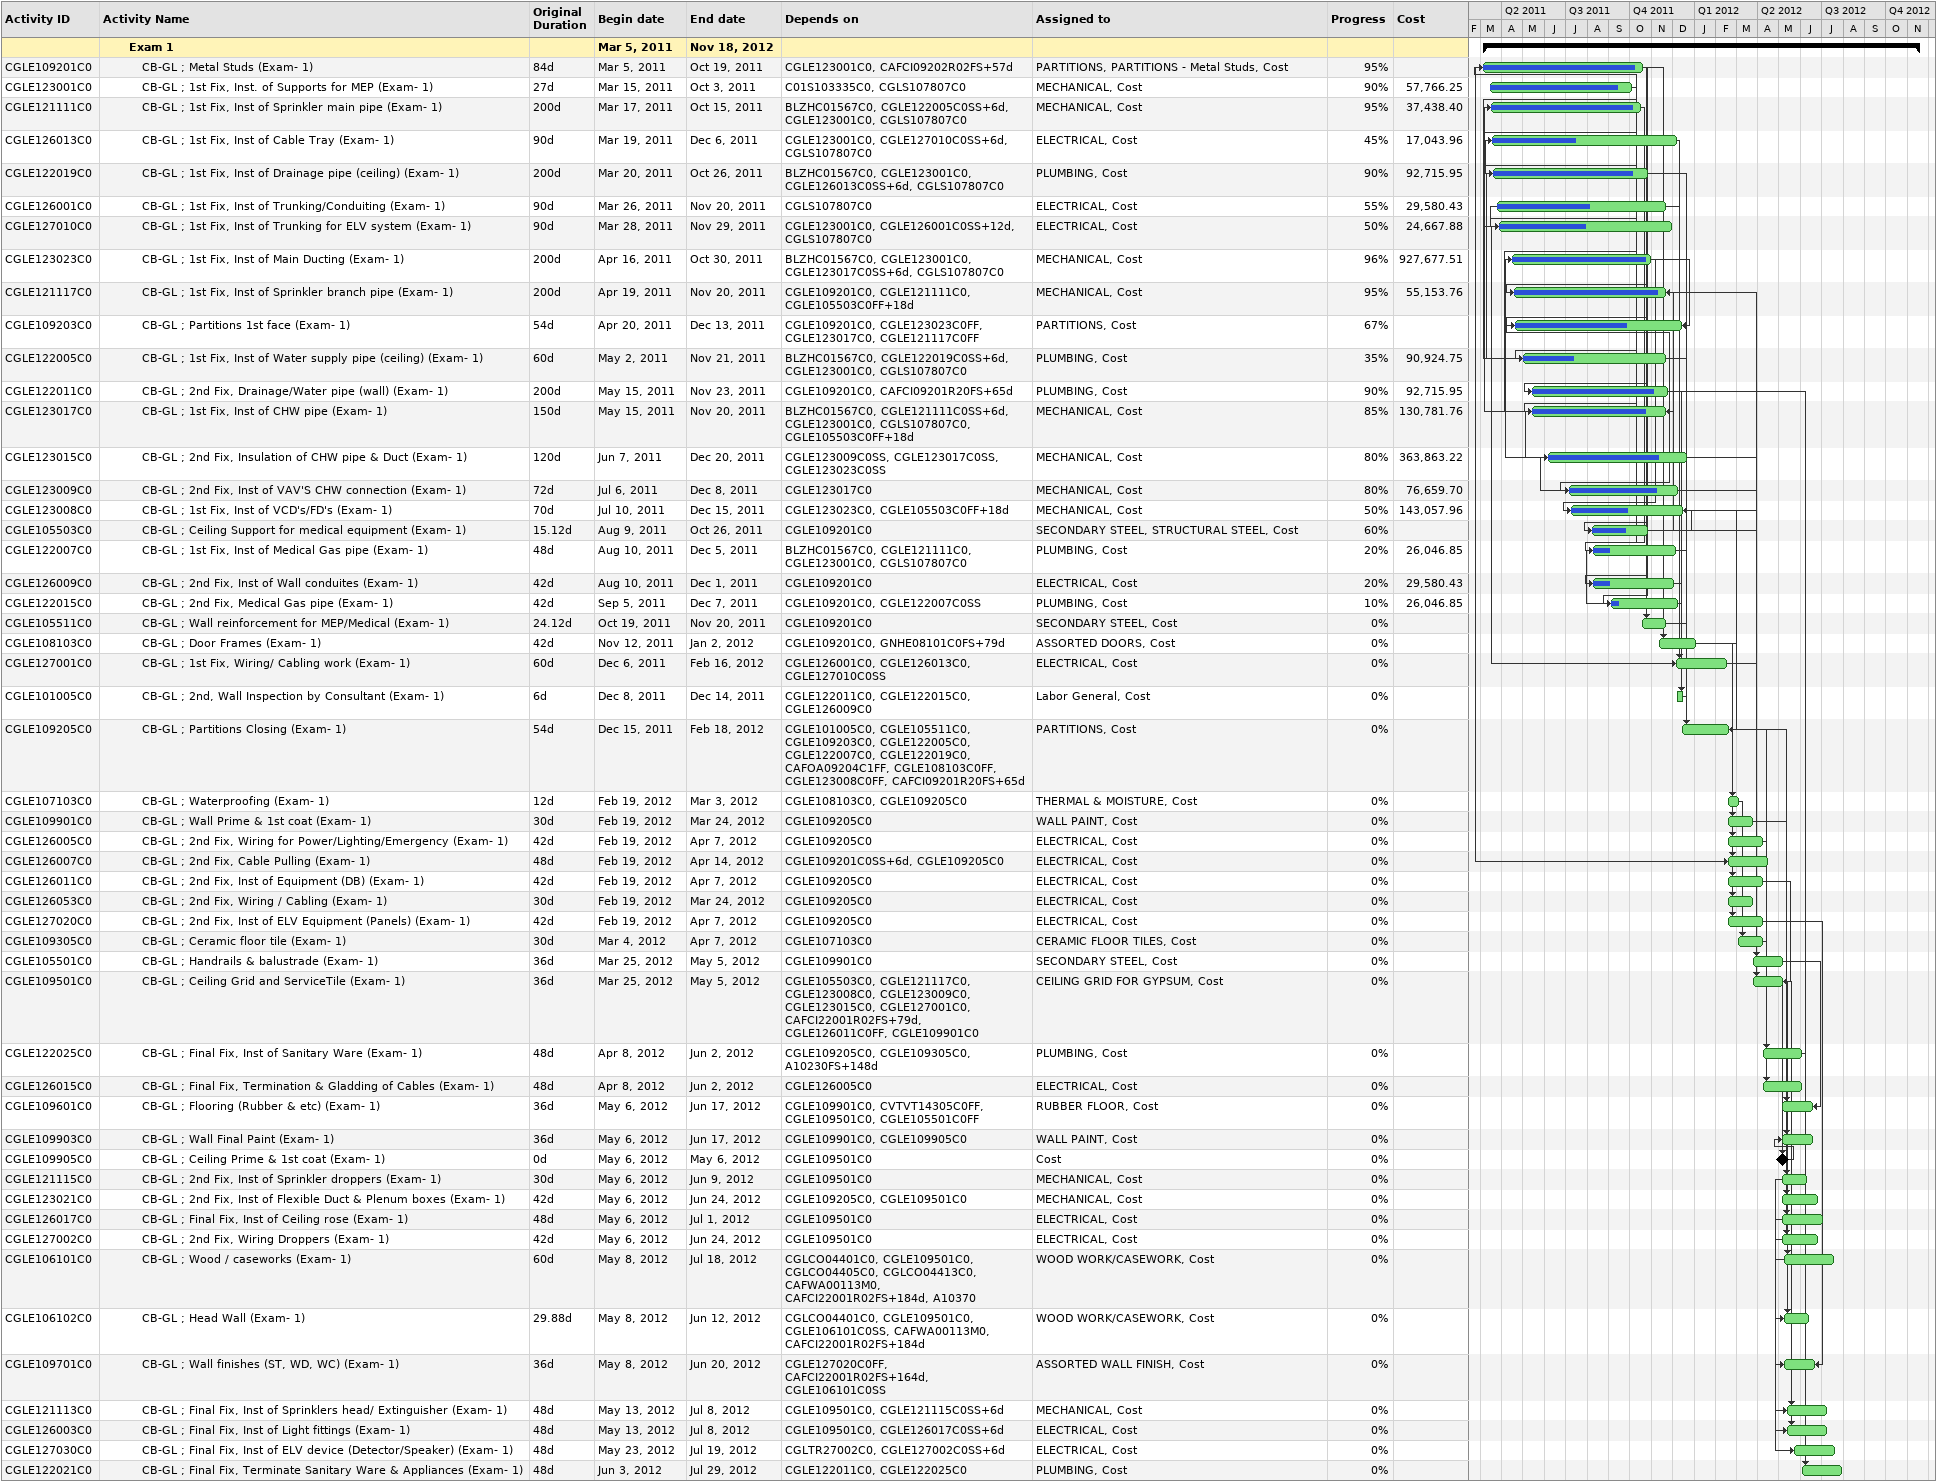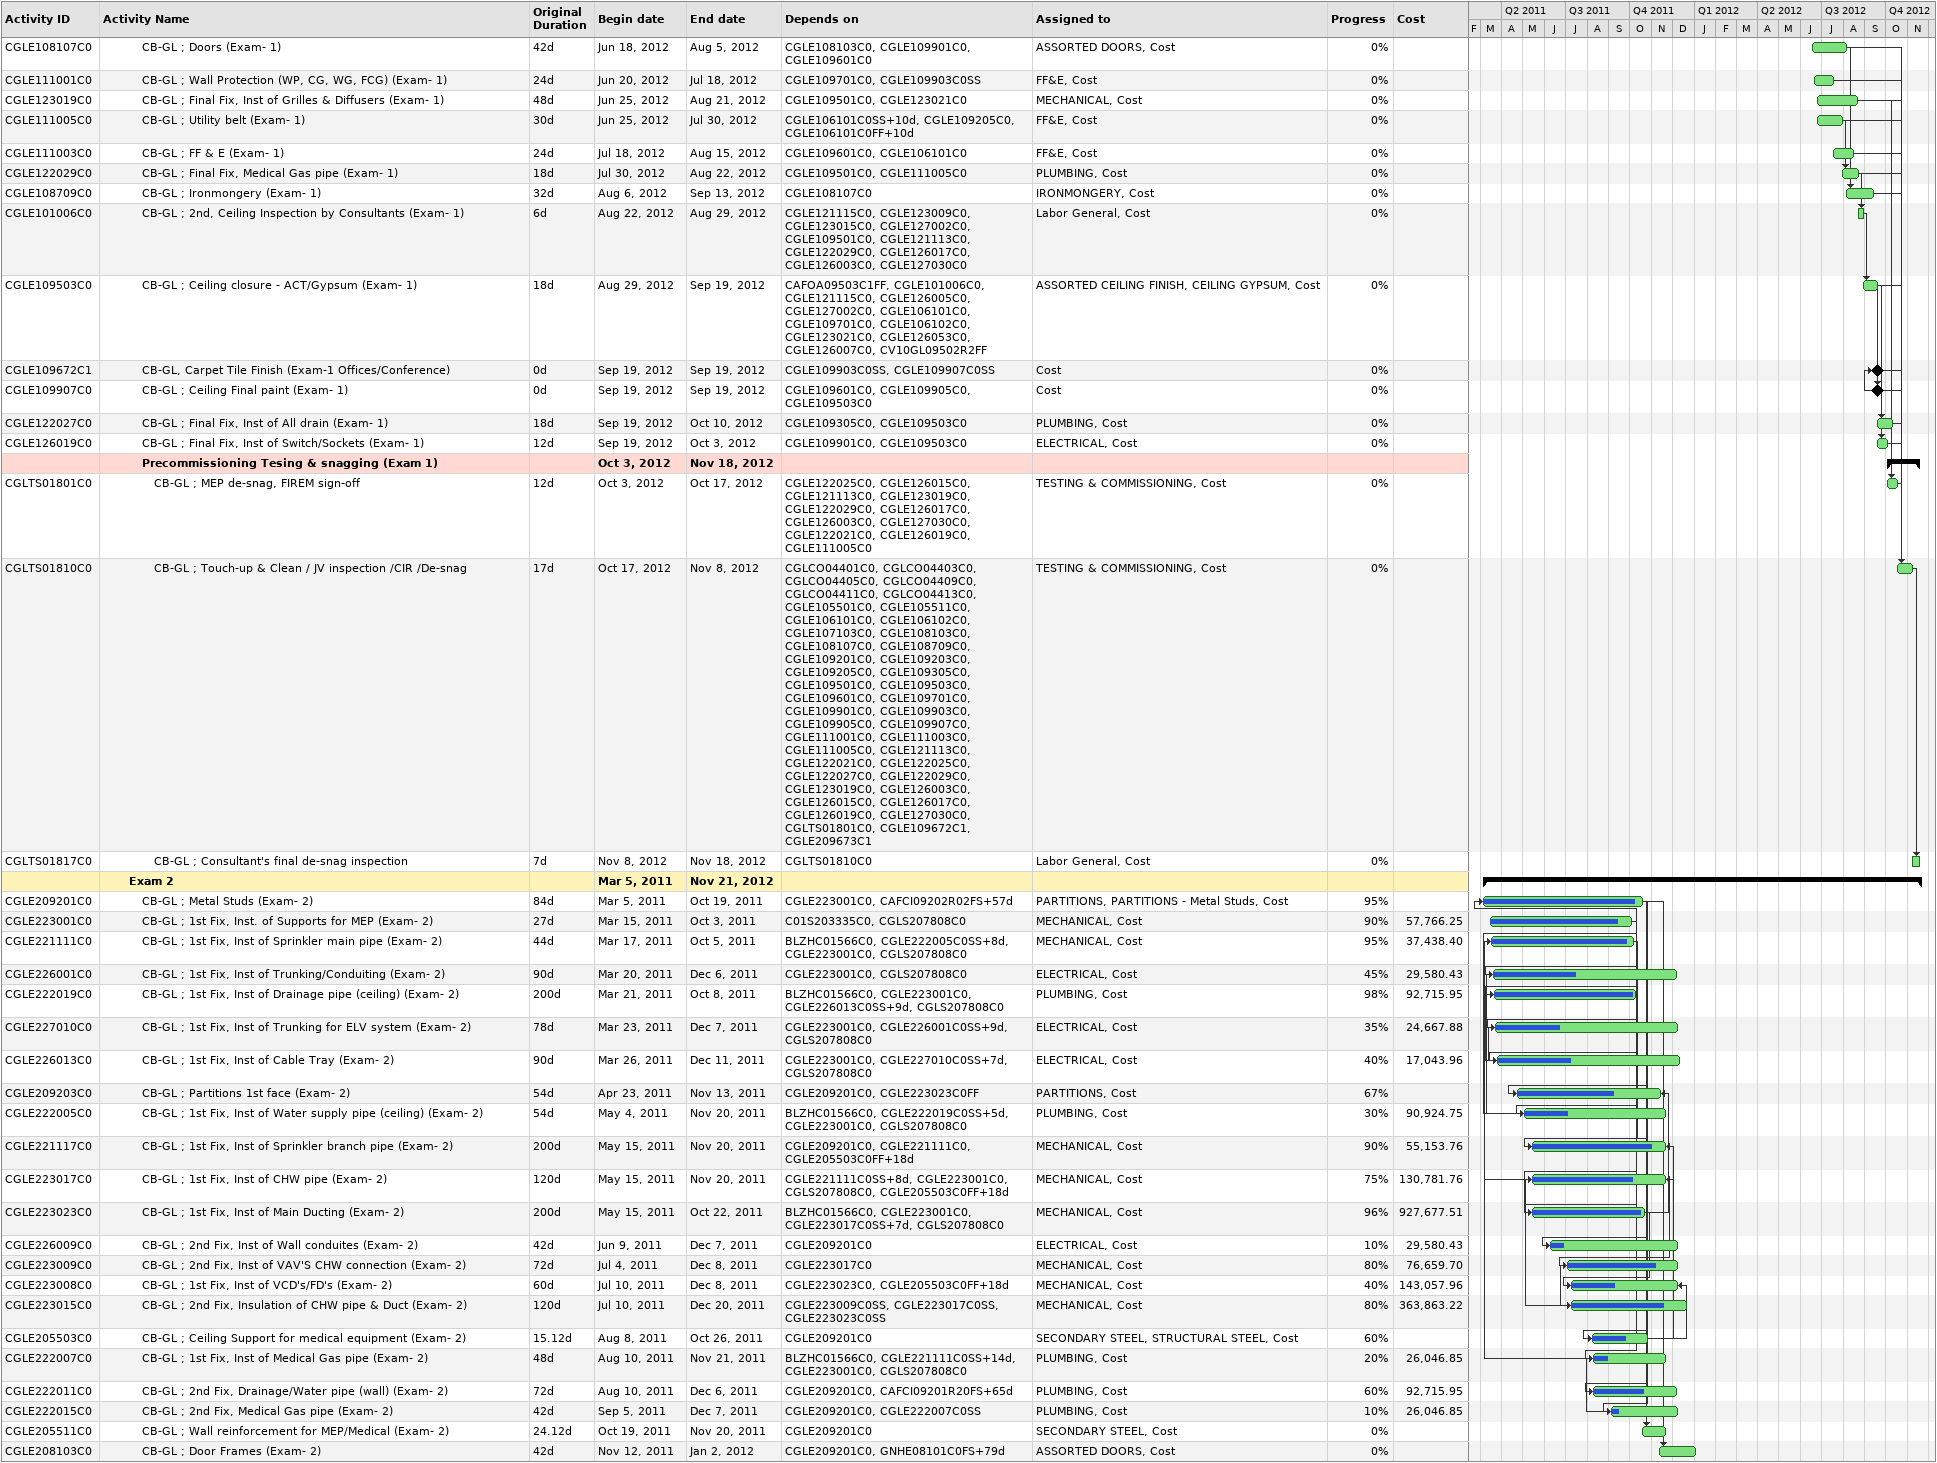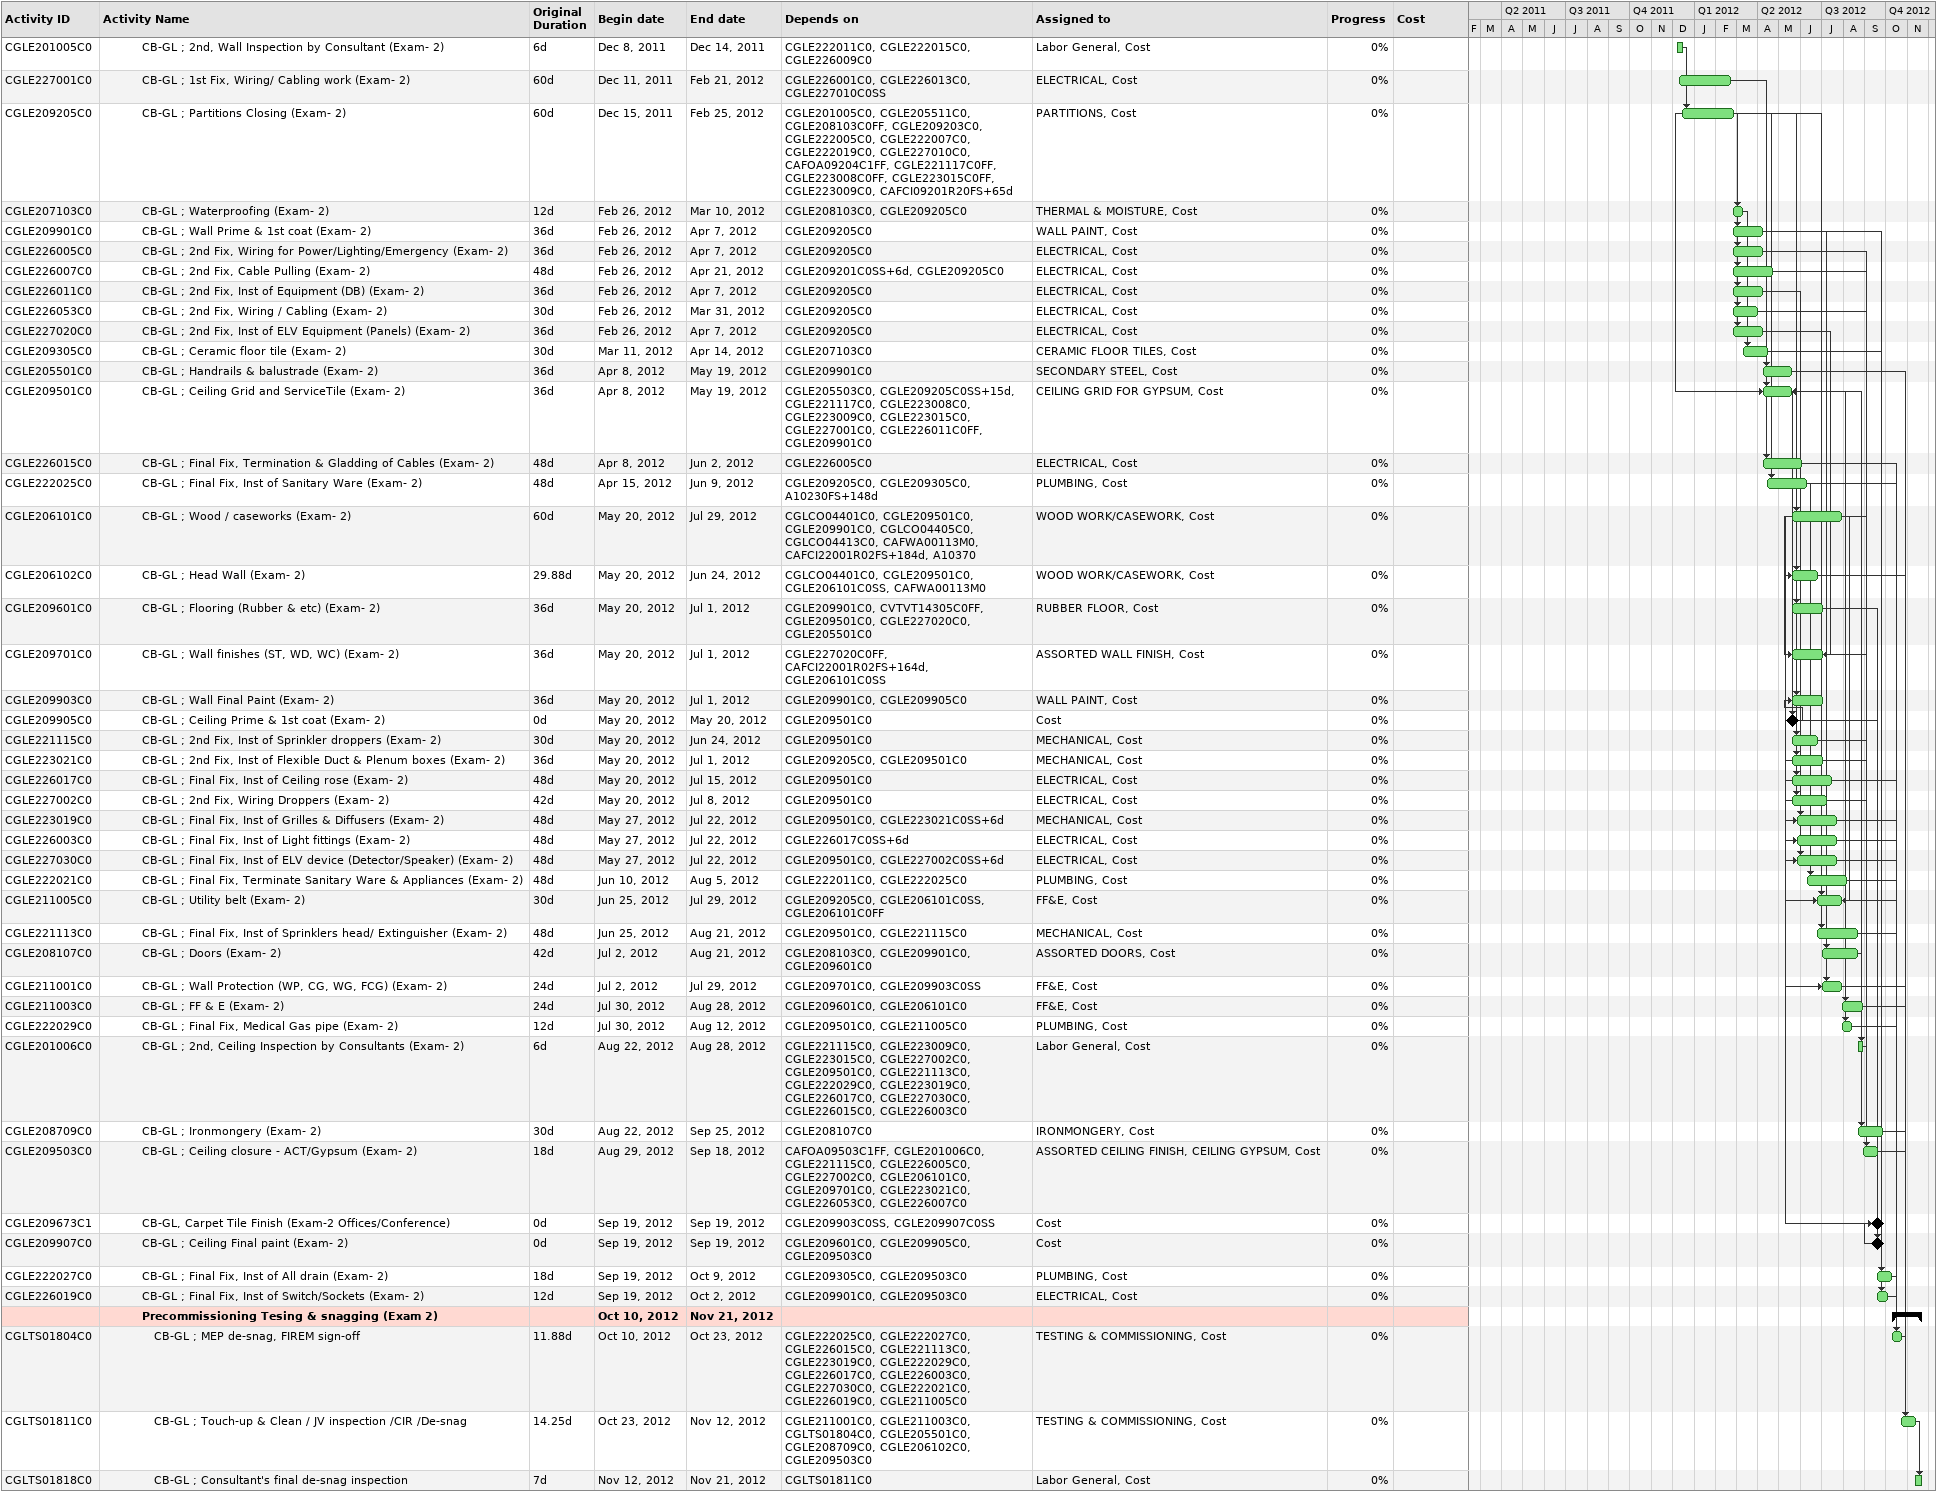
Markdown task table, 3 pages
| ID | Level | Task | Original duration | Start | Finish | Predecessors | Resources | % complete | Cost |
|---|---|---|---|---|---|---|---|---|---|
|  | 3 | **Exam 1** |  | 2011-03-05 | 2012-11-18 |  |  |  |  |
| CGLE109201C0 | 4 | CB-GL ; Metal Studs (Exam- 1) | 84d | 2011-03-05 | 2011-10-19 | CGLE123001C0, CAFCI09202R02FS+57d | PARTITIONS, PARTITIONS - Metal Studs, Cost | 95 |  |
| CGLE123001C0 | 4 | CB-GL ; 1st Fix, Inst. of Supports for MEP (Exam- 1) | 27d | 2011-03-15 | 2011-10-03 | C01S103335C0, CGLS107807C0 | MECHANICAL, Cost | 90 | 57766.25 |
| CGLE121111C0 | 4 | CB-GL ; 1st Fix, Inst of Sprinkler main pipe (Exam- 1) | 200d | 2011-03-17 | 2011-10-15 | BLZHC01567C0, CGLE122005C0SS+6d, CGLE123001C0, CGLS107807C0 | MECHANICAL, Cost | 95 | 37438.40 |
| CGLE126013C0 | 4 | CB-GL ; 1st Fix, Inst of Cable Tray (Exam- 1) | 90d | 2011-03-19 | 2011-12-06 | CGLE123001C0, CGLE127010C0SS+6d, CGLS107807C0 | ELECTRICAL, Cost | 45 | 17043.96 |
| CGLE122019C0 | 4 | CB-GL ; 1st Fix, Inst of Drainage pipe (ceiling) (Exam- 1) | 200d | 2011-03-20 | 2011-10-26 | BLZHC01567C0, CGLE123001C0, CGLE126013C0SS+6d, CGLS107807C0 | PLUMBING, Cost | 90 | 92715.95 |
| CGLE126001C0 | 4 | CB-GL ; 1st Fix, Inst of Trunking/Conduiting (Exam- 1) | 90d | 2011-03-26 | 2011-11-20 | CGLS107807C0 | ELECTRICAL, Cost | 55 | 29580.43 |
| CGLE127010C0 | 4 | CB-GL ; 1st Fix, Inst of Trunking for ELV system (Exam- 1) | 90d | 2011-03-28 | 2011-11-29 | CGLE123001C0, CGLE126001C0SS+12d, CGLS107807C0 | ELECTRICAL, Cost | 50 | 24667.88 |
| CGLE123023C0 | 4 | CB-GL ; 1st Fix, Inst of Main Ducting (Exam- 1) | 200d | 2011-04-16 | 2011-10-30 | BLZHC01567C0, CGLE123001C0, CGLE123017C0SS+6d, CGLS107807C0 | MECHANICAL, Cost | 96 | 927677.51 |
| CGLE121117C0 | 4 | CB-GL ; 1st Fix, Inst of Sprinkler branch pipe (Exam- 1) | 200d | 2011-04-19 | 2011-11-20 | CGLE109201C0, CGLE121111C0, CGLE105503C0FF+18d | MECHANICAL, Cost | 95 | 55153.76 |
| CGLE109203C0 | 4 | CB-GL ; Partitions 1st face (Exam- 1) | 54d | 2011-04-20 | 2011-12-13 | CGLE109201C0, CGLE123023C0FF, CGLE123017C0, CGLE121117C0FF | PARTITIONS, Cost | 67 |  |
| CGLE122005C0 | 4 | CB-GL ; 1st Fix, Inst of Water supply pipe (ceiling) (Exam- 1) | 60d | 2011-05-02 | 2011-11-21 | BLZHC01567C0, CGLE122019C0SS+6d, CGLE123001C0, CGLS107807C0 | PLUMBING, Cost | 35 | 90924.75 |
| CGLE122011C0 | 4 | CB-GL ; 2nd Fix, Drainage/Water pipe (wall) (Exam- 1) | 200d | 2011-05-15 | 2011-11-23 | CGLE109201C0, CAFCI09201R20FS+65d | PLUMBING, Cost | 90 | 92715.95 |
| CGLE123017C0 | 4 | CB-GL ; 1st Fix, Inst of CHW pipe (Exam- 1) | 150d | 2011-05-15 | 2011-11-20 | BLZHC01567C0, CGLE121111C0SS+6d, CGLE123001C0, CGLS107807C0, CGLE105503C0FF+18d | MECHANICAL, Cost | 85 | 130781.76 |
| CGLE123015C0 | 4 | CB-GL ; 2nd Fix, Insulation of CHW pipe & Duct (Exam- 1) | 120d | 2011-06-07 | 2011-12-20 | CGLE123009C0SS, CGLE123017C0SS, CGLE123023C0SS | MECHANICAL, Cost | 80 | 363863.22 |
| CGLE123009C0 | 4 | CB-GL ; 2nd Fix, Inst of VAV'S CHW connection (Exam- 1) | 72d | 2011-07-06 | 2011-12-08 | CGLE123017C0 | MECHANICAL, Cost | 80 | 76659.70 |
| CGLE123008C0 | 4 | CB-GL ; 1st Fix, Inst of VCD's/FD's (Exam- 1) | 70d | 2011-07-10 | 2011-12-15 | CGLE123023C0, CGLE105503C0FF+18d | MECHANICAL, Cost | 50 | 143057.96 |
| CGLE105503C0 | 4 | CB-GL ; Ceiling Support for medical equipment (Exam- 1) | 15.12d | 2011-08-09 | 2011-10-26 | CGLE109201C0 | SECONDARY STEEL, STRUCTURAL STEEL, Cost | 60 |  |
| CGLE122007C0 | 4 | CB-GL ; 1st Fix, Inst of Medical Gas pipe (Exam- 1) | 48d | 2011-08-10 | 2011-12-05 | BLZHC01567C0, CGLE121111C0, CGLE123001C0, CGLS107807C0 | PLUMBING, Cost | 20 | 26046.85 |
| CGLE126009C0 | 4 | CB-GL ; 2nd Fix, Inst of Wall conduites (Exam- 1) | 42d | 2011-08-10 | 2011-12-01 | CGLE109201C0 | ELECTRICAL, Cost | 20 | 29580.43 |
| CGLE122015C0 | 4 | CB-GL ; 2nd Fix, Medical Gas pipe (Exam- 1) | 42d | 2011-09-05 | 2011-12-07 | CGLE109201C0, CGLE122007C0SS | PLUMBING, Cost | 10 | 26046.85 |
| CGLE105511C0 | 4 | CB-GL ; Wall reinforcement for MEP/Medical (Exam- 1) | 24.12d | 2011-10-19 | 2011-11-20 | CGLE109201C0 | SECONDARY STEEL, Cost | 0 |  |
| CGLE108103C0 | 4 | CB-GL ; Door Frames (Exam- 1) | 42d | 2011-11-12 | 2012-01-02 | CGLE109201C0, GNHE08101C0FS+79d | ASSORTED DOORS, Cost | 0 |  |
| CGLE127001C0 | 4 | CB-GL ; 1st Fix, Wiring/ Cabling work (Exam- 1) | 60d | 2011-12-06 | 2012-02-16 | CGLE126001C0, CGLE126013C0, CGLE127010C0SS | ELECTRICAL, Cost | 0 |  |
| CGLE101005C0 | 4 | CB-GL ; 2nd, Wall Inspection by Consultant (Exam- 1) | 6d | 2011-12-08 | 2011-12-14 | CGLE122011C0, CGLE122015C0, CGLE126009C0 | Labor General, Cost | 0 |  |
| CGLE109205C0 | 4 | CB-GL ; Partitions Closing (Exam- 1) | 54d | 2011-12-15 | 2012-02-18 | CGLE101005C0, CGLE105511C0, CGLE109203C0, CGLE122005C0, CGLE122007C0, CGLE122019C0, CAFOA09204C1FF, CGLE108103C0FF, CGLE123008C0FF, CAFCI09201R20FS+65d | PARTITIONS, Cost | 0 |  |
| CGLE107103C0 | 4 | CB-GL ; Waterproofing (Exam- 1) | 12d | 2012-02-19 | 2012-03-03 | CGLE108103C0, CGLE109205C0 | THERMAL & MOISTURE, Cost | 0 |  |
| CGLE109901C0 | 4 | CB-GL ; Wall Prime & 1st coat (Exam- 1) | 30d | 2012-02-19 | 2012-03-24 | CGLE109205C0 | WALL PAINT, Cost | 0 |  |
| CGLE126005C0 | 4 | CB-GL ; 2nd Fix, Wiring for Power/Lighting/Emergency (Exam- 1) | 42d | 2012-02-19 | 2012-04-07 | CGLE109205C0 | ELECTRICAL, Cost | 0 |  |
| CGLE126007C0 | 4 | CB-GL ; 2nd Fix, Cable Pulling (Exam- 1) | 48d | 2012-02-19 | 2012-04-14 | CGLE109201C0SS+6d, CGLE109205C0 | ELECTRICAL, Cost | 0 |  |
| CGLE126011C0 | 4 | CB-GL ; 2nd Fix, Inst of Equipment (DB) (Exam- 1) | 42d | 2012-02-19 | 2012-04-07 | CGLE109205C0 | ELECTRICAL, Cost | 0 |  |
| CGLE126053C0 | 4 | CB-GL ; 2nd Fix, Wiring / Cabling (Exam- 1) | 30d | 2012-02-19 | 2012-03-24 | CGLE109205C0 | ELECTRICAL, Cost | 0 |  |
| CGLE127020C0 | 4 | CB-GL ; 2nd Fix, Inst of ELV Equipment (Panels) (Exam- 1) | 42d | 2012-02-19 | 2012-04-07 | CGLE109205C0 | ELECTRICAL, Cost | 0 |  |
| CGLE109305C0 | 4 | CB-GL ; Ceramic floor tile (Exam- 1) | 30d | 2012-03-04 | 2012-04-07 | CGLE107103C0 | CERAMIC FLOOR TILES, Cost | 0 |  |
| CGLE105501C0 | 4 | CB-GL ; Handrails & balustrade (Exam- 1) | 36d | 2012-03-25 | 2012-05-05 | CGLE109901C0 | SECONDARY STEEL, Cost | 0 |  |
| CGLE109501C0 | 4 | CB-GL ; Ceiling Grid and ServiceTile (Exam- 1) | 36d | 2012-03-25 | 2012-05-05 | CGLE105503C0, CGLE121117C0, CGLE123008C0, CGLE123009C0, CGLE123015C0, CGLE127001C0, CAFCI22001R02FS+79d, CGLE126011C0FF, CGLE109901C0 | CEILING GRID FOR GYPSUM, Cost | 0 |  |
| CGLE122025C0 | 4 | CB-GL ; Final Fix, Inst of Sanitary Ware (Exam- 1) | 48d | 2012-04-08 | 2012-06-02 | CGLE109205C0, CGLE109305C0, A10230FS+148d | PLUMBING, Cost | 0 |  |
| CGLE126015C0 | 4 | CB-GL ; Final Fix, Termination & Gladding of Cables (Exam- 1) | 48d | 2012-04-08 | 2012-06-02 | CGLE126005C0 | ELECTRICAL, Cost | 0 |  |
| CGLE109601C0 | 4 | CB-GL ; Flooring (Rubber & etc) (Exam- 1) | 36d | 2012-05-06 | 2012-06-17 | CGLE109901C0, CVTVT14305C0FF, CGLE109501C0, CGLE105501C0FF | RUBBER FLOOR, Cost | 0 |  |
| CGLE109903C0 | 4 | CB-GL ; Wall Final Paint (Exam- 1) | 36d | 2012-05-06 | 2012-06-17 | CGLE109901C0, CGLE109905C0 | WALL PAINT, Cost | 0 |  |
| CGLE109905C0 | 4 | CB-GL ; Ceiling Prime & 1st coat (Exam- 1) | 0d | 2012-05-06 | 2012-05-06 | CGLE109501C0 | Cost | 0 |  |
| CGLE121115C0 | 4 | CB-GL ; 2nd Fix, Inst of Sprinkler droppers (Exam- 1) | 30d | 2012-05-06 | 2012-06-09 | CGLE109501C0 | MECHANICAL, Cost | 0 |  |
| CGLE123021C0 | 4 | CB-GL ; 2nd Fix, Inst of Flexible Duct & Plenum boxes (Exam- 1) | 42d | 2012-05-06 | 2012-06-24 | CGLE109205C0, CGLE109501C0 | MECHANICAL, Cost | 0 |  |
| CGLE126017C0 | 4 | CB-GL ; Final Fix, Inst of Ceiling rose (Exam- 1) | 48d | 2012-05-06 | 2012-07-01 | CGLE109501C0 | ELECTRICAL, Cost | 0 |  |
| CGLE127002C0 | 4 | CB-GL ; 2nd Fix, Wiring Droppers (Exam- 1) | 42d | 2012-05-06 | 2012-06-24 | CGLE109501C0 | ELECTRICAL, Cost | 0 |  |
| CGLE106101C0 | 4 | CB-GL ; Wood / caseworks (Exam- 1) | 60d | 2012-05-08 | 2012-07-18 | CGLCO04401C0, CGLE109501C0, CGLCO04405C0, CGLCO04413C0, CAFWA00113M0, CAFCI22001R02FS+184d, A10370 | WOOD WORK/CASEWORK, Cost | 0 |  |
| CGLE106102C0 | 4 | CB-GL ; Head Wall (Exam- 1) | 29.88d | 2012-05-08 | 2012-06-12 | CGLCO04401C0, CGLE109501C0, CGLE106101C0SS, CAFWA00113M0, CAFCI22001R02FS+184d | WOOD WORK/CASEWORK, Cost | 0 |  |
| CGLE109701C0 | 4 | CB-GL ; Wall finishes (ST, WD, WC) (Exam- 1) | 36d | 2012-05-08 | 2012-06-20 | CGLE127020C0FF, CAFCI22001R02FS+164d, CGLE106101C0SS | ASSORTED WALL FINISH, Cost | 0 |  |
| CGLE121113C0 | 4 | CB-GL ; Final Fix, Inst of Sprinklers head/ Extinguisher (Exam- 1) | 48d | 2012-05-13 | 2012-07-08 | CGLE109501C0, CGLE121115C0SS+6d | MECHANICAL, Cost | 0 |  |
| CGLE126003C0 | 4 | CB-GL ; Final Fix, Inst of Light fittings (Exam- 1) | 48d | 2012-05-13 | 2012-07-08 | CGLE109501C0, CGLE126017C0SS+6d | ELECTRICAL, Cost | 0 |  |
| CGLE127030C0 | 4 | CB-GL ; Final Fix, Inst of ELV device (Detector/Speaker) (Exam- 1) | 48d | 2012-05-23 | 2012-07-19 | CGLTR27002C0, CGLE127002C0SS+6d | ELECTRICAL, Cost | 0 |  |
| CGLE122021C0 | 4 | CB-GL ; Final Fix, Terminate Sanitary Ware & Appliances (Exam- 1) | 48d | 2012-06-03 | 2012-07-29 | CGLE122011C0, CGLE122025C0 | PLUMBING, Cost | 0 |  |
| CGLE108107C0 | 4 | CB-GL ; Doors (Exam- 1) | 42d | 2012-06-18 | 2012-08-05 | CGLE108103C0, CGLE109901C0, CGLE109601C0 | ASSORTED DOORS, Cost | 0 |  |
| CGLE111001C0 | 4 | CB-GL ; Wall Protection (WP, CG, WG, FCG) (Exam- 1) | 24d | 2012-06-20 | 2012-07-18 | CGLE109701C0, CGLE109903C0SS | FF&E, Cost | 0 |  |
| CGLE123019C0 | 4 | CB-GL ; Final Fix, Inst of Grilles & Diffusers (Exam- 1) | 48d | 2012-06-25 | 2012-08-21 | CGLE109501C0, CGLE123021C0 | MECHANICAL, Cost | 0 |  |
| CGLE111005C0 | 4 | CB-GL ; Utility belt (Exam- 1) | 30d | 2012-06-25 | 2012-07-30 | CGLE106101C0SS+10d, CGLE109205C0, CGLE106101C0FF+10d | FF&E, Cost | 0 |  |
| CGLE111003C0 | 4 | CB-GL ; FF & E (Exam- 1) | 24d | 2012-07-18 | 2012-08-15 | CGLE109601C0, CGLE106101C0 | FF&E, Cost | 0 |  |
| CGLE122029C0 | 4 | CB-GL ; Final Fix, Medical Gas pipe (Exam- 1) | 18d | 2012-07-30 | 2012-08-22 | CGLE109501C0, CGLE111005C0 | PLUMBING, Cost | 0 |  |
| CGLE108709C0 | 4 | CB-GL ; Ironmongery (Exam- 1) | 32d | 2012-08-06 | 2012-09-13 | CGLE108107C0 | IRONMONGERY, Cost | 0 |  |
| CGLE101006C0 | 4 | CB-GL ; 2nd, Ceiling Inspection by Consultants (Exam- 1) | 6d | 2012-08-22 | 2012-08-29 | CGLE121115C0, CGLE123009C0, CGLE123015C0, CGLE127002C0, CGLE109501C0, CGLE121113C0, CGLE122029C0, CGLE126017C0, CGLE126003C0, CGLE127030C0 | Labor General, Cost | 0 |  |
| CGLE109503C0 | 4 | CB-GL ; Ceiling closure - ACT/Gypsum (Exam- 1) | 18d | 2012-08-29 | 2012-09-19 | CAFOA09503C1FF, CGLE101006C0, CGLE121115C0, CGLE126005C0, CGLE127002C0, CGLE106101C0, CGLE109701C0, CGLE106102C0, CGLE123021C0, CGLE126053C0, CGLE126007C0, CV10GL09502R2FF | ASSORTED CEILING FINISH, CEILING GYPSUM, Cost | 0 |  |
| CGLE109672C1 | 4 | CB-GL, Carpet Tile Finish (Exam-1 Offices/Conference) | 0d | 2012-09-19 | 2012-09-19 | CGLE109903C0SS, CGLE109907C0SS | Cost | 0 |  |
| CGLE109907C0 | 4 | CB-GL ; Ceiling Final paint (Exam- 1) | 0d | 2012-09-19 | 2012-09-19 | CGLE109601C0, CGLE109905C0, CGLE109503C0 | Cost | 0 |  |
| CGLE122027C0 | 4 | CB-GL ; Final Fix, Inst of All drain (Exam- 1) | 18d | 2012-09-19 | 2012-10-10 | CGLE109305C0, CGLE109503C0 | PLUMBING, Cost | 0 |  |
| CGLE126019C0 | 4 | CB-GL ; Final Fix, Inst of Switch/Sockets (Exam- 1) | 12d | 2012-09-19 | 2012-10-03 | CGLE109901C0, CGLE109503C0 | ELECTRICAL, Cost | 0 |  |
|  | 4 | **Precommissioning Tesing & snagging (Exam 1)** |  | 2012-10-03 | 2012-11-18 |  |  |  |  |
| CGLTS01801C0 | 5 | CB-GL ; MEP de-snag, FIREM sign-off | 12d | 2012-10-03 | 2012-10-17 | CGLE122025C0, CGLE126015C0, CGLE121113C0, CGLE123019C0, CGLE122029C0, CGLE126017C0, CGLE126003C0, CGLE127030C0, CGLE122021C0, CGLE126019C0, CGLE111005C0 | TESTING & COMMISSIONING, Cost | 0 |  |
| CGLTS01810C0 | 5 | CB-GL ; Touch-up & Clean / JV inspection /CIR /De-snag | 17d | 2012-10-17 | 2012-11-08 | CGLCO04401C0, CGLCO04403C0, CGLCO04405C0, CGLCO04409C0, CGLCO04411C0, CGLCO04413C0, CGLE105501C0, CGLE105511C0, CGLE106101C0, CGLE106102C0, CGLE107103C0, CGLE108103C0, CGLE108107C0, CGLE108709C0, CGLE109201C0, CGLE109203C0, CGLE109205C0, CGLE109305C0, CGLE109501C0, CGLE109503C0, CGLE109601C0, CGLE109701C0, CGLE109901C0, CGLE109903C0, CGLE109905C0, CGLE109907C0, CGLE111001C0, CGLE111003C0, CGLE111005C0, CGLE121113C0, CGLE122021C0, CGLE122025C0, CGLE122027C0, CGLE122029C0, CGLE123019C0, CGLE126003C0, CGLE126015C0, CGLE126017C0, CGLE126019C0, CGLE127030C0, CGLTS01801C0, CGLE109672C1, CGLE209673C1 | TESTING & COMMISSIONING, Cost | 0 |  |
| CGLTS01817C0 | 5 | CB-GL ; Consultant's final de-snag inspection | 7d | 2012-11-08 | 2012-11-18 | CGLTS01810C0 | Labor General, Cost | 0 |  |
|  | 3 | **Exam 2** |  | 2011-03-05 | 2012-11-21 |  |  |  |  |
| CGLE209201C0 | 4 | CB-GL ; Metal Studs (Exam- 2) | 84d | 2011-03-05 | 2011-10-19 | CGLE223001C0, CAFCI09202R02FS+57d | PARTITIONS, PARTITIONS - Metal Studs, Cost | 95 |  |
| CGLE223001C0 | 4 | CB-GL ; 1st Fix, Inst. of Supports for MEP (Exam- 2) | 27d | 2011-03-15 | 2011-10-03 | C01S203335C0, CGLS207808C0 | MECHANICAL, Cost | 90 | 57766.25 |
| CGLE221111C0 | 4 | CB-GL ; 1st Fix, Inst of Sprinkler main pipe (Exam- 2) | 44d | 2011-03-17 | 2011-10-05 | BLZHC01566C0, CGLE222005C0SS+8d, CGLE223001C0, CGLS207808C0 | MECHANICAL, Cost | 95 | 37438.40 |
| CGLE226001C0 | 4 | CB-GL ; 1st Fix, Inst of Trunking/Conduiting (Exam- 2) | 90d | 2011-03-20 | 2011-12-06 | CGLE223001C0, CGLS207808C0 | ELECTRICAL, Cost | 45 | 29580.43 |
| CGLE222019C0 | 4 | CB-GL ; 1st Fix, Inst of Drainage pipe (ceiling) (Exam- 2) | 200d | 2011-03-21 | 2011-10-08 | BLZHC01566C0, CGLE223001C0, CGLE226013C0SS+9d, CGLS207808C0 | PLUMBING, Cost | 98 | 92715.95 |
| CGLE227010C0 | 4 | CB-GL ; 1st Fix, Inst of Trunking for ELV system (Exam- 2) | 78d | 2011-03-23 | 2011-12-07 | CGLE223001C0, CGLE226001C0SS+9d, CGLS207808C0 | ELECTRICAL, Cost | 35 | 24667.88 |
| CGLE226013C0 | 4 | CB-GL ; 1st Fix, Inst of Cable Tray (Exam- 2) | 90d | 2011-03-26 | 2011-12-11 | CGLE223001C0, CGLE227010C0SS+7d, CGLS207808C0 | ELECTRICAL, Cost | 40 | 17043.96 |
| CGLE209203C0 | 4 | CB-GL ; Partitions 1st face (Exam- 2) | 54d | 2011-04-23 | 2011-11-13 | CGLE209201C0, CGLE223023C0FF | PARTITIONS, Cost | 67 |  |
| CGLE222005C0 | 4 | CB-GL ; 1st Fix, Inst of Water supply pipe (ceiling) (Exam- 2) | 54d | 2011-05-04 | 2011-11-20 | BLZHC01566C0, CGLE222019C0SS+5d, CGLE223001C0, CGLS207808C0 | PLUMBING, Cost | 30 | 90924.75 |
| CGLE221117C0 | 4 | CB-GL ; 1st Fix, Inst of Sprinkler branch pipe (Exam- 2) | 200d | 2011-05-15 | 2011-11-20 | CGLE209201C0, CGLE221111C0, CGLE205503C0FF+18d | MECHANICAL, Cost | 90 | 55153.76 |
| CGLE223017C0 | 4 | CB-GL ; 1st Fix, Inst of CHW pipe (Exam- 2) | 120d | 2011-05-15 | 2011-11-20 | CGLE221111C0SS+8d, CGLE223001C0, CGLS207808C0, CGLE205503C0FF+18d | MECHANICAL, Cost | 75 | 130781.76 |
| CGLE223023C0 | 4 | CB-GL ; 1st Fix, Inst of Main Ducting (Exam- 2) | 200d | 2011-05-15 | 2011-10-22 | BLZHC01566C0, CGLE223001C0, CGLE223017C0SS+7d, CGLS207808C0 | MECHANICAL, Cost | 96 | 927677.51 |
| CGLE226009C0 | 4 | CB-GL ; 2nd Fix, Inst of Wall conduites (Exam- 2) | 42d | 2011-06-09 | 2011-12-07 | CGLE209201C0 | ELECTRICAL, Cost | 10 | 29580.43 |
| CGLE223009C0 | 4 | CB-GL ; 2nd Fix, Inst of VAV'S CHW connection (Exam- 2) | 72d | 2011-07-04 | 2011-12-08 | CGLE223017C0 | MECHANICAL, Cost | 80 | 76659.70 |
| CGLE223008C0 | 4 | CB-GL ; 1st Fix, Inst of VCD's/FD's (Exam- 2) | 60d | 2011-07-10 | 2011-12-08 | CGLE223023C0, CGLE205503C0FF+18d | MECHANICAL, Cost | 40 | 143057.96 |
| CGLE223015C0 | 4 | CB-GL ; 2nd Fix, Insulation of CHW pipe & Duct (Exam- 2) | 120d | 2011-07-10 | 2011-12-20 | CGLE223009C0SS, CGLE223017C0SS, CGLE223023C0SS | MECHANICAL, Cost | 80 | 363863.22 |
| CGLE205503C0 | 4 | CB-GL ; Ceiling Support for medical equipment (Exam- 2) | 15.12d | 2011-08-08 | 2011-10-26 | CGLE209201C0 | SECONDARY STEEL, STRUCTURAL STEEL, Cost | 60 |  |
| CGLE222007C0 | 4 | CB-GL ; 1st Fix, Inst of Medical Gas pipe (Exam- 2) | 48d | 2011-08-10 | 2011-11-21 | BLZHC01566C0, CGLE221111C0SS+14d, CGLE223001C0, CGLS207808C0 | PLUMBING, Cost | 20 | 26046.85 |
| CGLE222011C0 | 4 | CB-GL ; 2nd Fix, Drainage/Water pipe (wall) (Exam- 2) | 72d | 2011-08-10 | 2011-12-06 | CGLE209201C0, CAFCI09201R20FS+65d | PLUMBING, Cost | 60 | 92715.95 |
| CGLE222015C0 | 4 | CB-GL ; 2nd Fix, Medical Gas pipe (Exam- 2) | 42d | 2011-09-05 | 2011-12-07 | CGLE209201C0, CGLE222007C0SS | PLUMBING, Cost | 10 | 26046.85 |
| CGLE205511C0 | 4 | CB-GL ; Wall reinforcement for MEP/Medical (Exam- 2) | 24.12d | 2011-10-19 | 2011-11-20 | CGLE209201C0 | SECONDARY STEEL, Cost | 0 |  |
| CGLE208103C0 | 4 | CB-GL ; Door Frames (Exam- 2) | 42d | 2011-11-12 | 2012-01-02 | CGLE209201C0, GNHE08101C0FS+79d | ASSORTED DOORS, Cost | 0 |  |
| CGLE201005C0 | 4 | CB-GL ; 2nd, Wall Inspection by Consultant (Exam- 2) | 6d | 2011-12-08 | 2011-12-14 | CGLE222011C0, CGLE222015C0, CGLE226009C0 | Labor General, Cost | 0 |  |
| CGLE227001C0 | 4 | CB-GL ; 1st Fix, Wiring/ Cabling work (Exam- 2) | 60d | 2011-12-11 | 2012-02-21 | CGLE226001C0, CGLE226013C0, CGLE227010C0SS | ELECTRICAL, Cost | 0 |  |
| CGLE209205C0 | 4 | CB-GL ; Partitions Closing (Exam- 2) | 60d | 2011-12-15 | 2012-02-25 | CGLE201005C0, CGLE205511C0, CGLE208103C0FF, CGLE209203C0, CGLE222005C0, CGLE222007C0, CGLE222019C0, CGLE227010C0, CAFOA09204C1FF, CGLE221117C0FF, CGLE223008C0FF, CGLE223015C0FF, CGLE223009C0, CAFCI09201R20FS+65d | PARTITIONS, Cost | 0 |  |
| CGLE207103C0 | 4 | CB-GL ; Waterproofing (Exam- 2) | 12d | 2012-02-26 | 2012-03-10 | CGLE208103C0, CGLE209205C0 | THERMAL & MOISTURE, Cost | 0 |  |
| CGLE209901C0 | 4 | CB-GL ; Wall Prime & 1st coat (Exam- 2) | 36d | 2012-02-26 | 2012-04-07 | CGLE209205C0 | WALL PAINT, Cost | 0 |  |
| CGLE226005C0 | 4 | CB-GL ; 2nd Fix, Wiring for Power/Lighting/Emergency (Exam- 2) | 36d | 2012-02-26 | 2012-04-07 | CGLE209205C0 | ELECTRICAL, Cost | 0 |  |
| CGLE226007C0 | 4 | CB-GL ; 2nd Fix, Cable Pulling (Exam- 2) | 48d | 2012-02-26 | 2012-04-21 | CGLE209201C0SS+6d, CGLE209205C0 | ELECTRICAL, Cost | 0 |  |
| CGLE226011C0 | 4 | CB-GL ; 2nd Fix, Inst of Equipment (DB) (Exam- 2) | 36d | 2012-02-26 | 2012-04-07 | CGLE209205C0 | ELECTRICAL, Cost | 0 |  |
| CGLE226053C0 | 4 | CB-GL ; 2nd Fix, Wiring / Cabling (Exam- 2) | 30d | 2012-02-26 | 2012-03-31 | CGLE209205C0 | ELECTRICAL, Cost | 0 |  |
| CGLE227020C0 | 4 | CB-GL ; 2nd Fix, Inst of ELV Equipment (Panels) (Exam- 2) | 36d | 2012-02-26 | 2012-04-07 | CGLE209205C0 | ELECTRICAL, Cost | 0 |  |
| CGLE209305C0 | 4 | CB-GL ; Ceramic floor tile (Exam- 2) | 30d | 2012-03-11 | 2012-04-14 | CGLE207103C0 | CERAMIC FLOOR TILES, Cost | 0 |  |
| CGLE205501C0 | 4 | CB-GL ; Handrails & balustrade (Exam- 2) | 36d | 2012-04-08 | 2012-05-19 | CGLE209901C0 | SECONDARY STEEL, Cost | 0 |  |
| CGLE209501C0 | 4 | CB-GL ; Ceiling Grid and ServiceTile (Exam- 2) | 36d | 2012-04-08 | 2012-05-19 | CGLE205503C0, CGLE209205C0SS+15d, CGLE221117C0, CGLE223008C0, CGLE223009C0, CGLE223015C0, CGLE227001C0, CGLE226011C0FF, CGLE209901C0 | CEILING GRID FOR GYPSUM, Cost | 0 |  |
| CGLE226015C0 | 4 | CB-GL ; Final Fix, Termination & Gladding of Cables (Exam- 2) | 48d | 2012-04-08 | 2012-06-02 | CGLE226005C0 | ELECTRICAL, Cost | 0 |  |
| CGLE222025C0 | 4 | CB-GL ; Final Fix, Inst of Sanitary Ware (Exam- 2) | 48d | 2012-04-15 | 2012-06-09 | CGLE209205C0, CGLE209305C0, A10230FS+148d | PLUMBING, Cost | 0 |  |
| CGLE206101C0 | 4 | CB-GL ; Wood / caseworks (Exam- 2) | 60d | 2012-05-20 | 2012-07-29 | CGLCO04401C0, CGLE209501C0, CGLE209901C0, CGLCO04405C0, CGLCO04413C0, CAFWA00113M0, CAFCI22001R02FS+184d, A10370 | WOOD WORK/CASEWORK, Cost | 0 |  |
| CGLE206102C0 | 4 | CB-GL ; Head Wall (Exam- 2) | 29.88d | 2012-05-20 | 2012-06-24 | CGLCO04401C0, CGLE209501C0, CGLE206101C0SS, CAFWA00113M0 | WOOD WORK/CASEWORK, Cost | 0 |  |
| CGLE209601C0 | 4 | CB-GL ; Flooring (Rubber & etc) (Exam- 2) | 36d | 2012-05-20 | 2012-07-01 | CGLE209901C0, CVTVT14305C0FF, CGLE209501C0, CGLE227020C0, CGLE205501C0 | RUBBER FLOOR, Cost | 0 |  |
| CGLE209701C0 | 4 | CB-GL ; Wall finishes (ST, WD, WC) (Exam- 2) | 36d | 2012-05-20 | 2012-07-01 | CGLE227020C0FF, CAFCI22001R02FS+164d, CGLE206101C0SS | ASSORTED WALL FINISH, Cost | 0 |  |
| CGLE209903C0 | 4 | CB-GL ; Wall Final Paint (Exam- 2) | 36d | 2012-05-20 | 2012-07-01 | CGLE209901C0, CGLE209905C0 | WALL PAINT, Cost | 0 |  |
| CGLE209905C0 | 4 | CB-GL ; Ceiling Prime & 1st coat (Exam- 2) | 0d | 2012-05-20 | 2012-05-20 | CGLE209501C0 | Cost | 0 |  |
| CGLE221115C0 | 4 | CB-GL ; 2nd Fix, Inst of Sprinkler droppers (Exam- 2) | 30d | 2012-05-20 | 2012-06-24 | CGLE209501C0 | MECHANICAL, Cost | 0 |  |
| CGLE223021C0 | 4 | CB-GL ; 2nd Fix, Inst of Flexible Duct & Plenum boxes (Exam- 2) | 36d | 2012-05-20 | 2012-07-01 | CGLE209205C0, CGLE209501C0 | MECHANICAL, Cost | 0 |  |
| CGLE226017C0 | 4 | CB-GL ; Final Fix, Inst of Ceiling rose (Exam- 2) | 48d | 2012-05-20 | 2012-07-15 | CGLE209501C0 | ELECTRICAL, Cost | 0 |  |
| CGLE227002C0 | 4 | CB-GL ; 2nd Fix, Wiring Droppers (Exam- 2) | 42d | 2012-05-20 | 2012-07-08 | CGLE209501C0 | ELECTRICAL, Cost | 0 |  |
| CGLE223019C0 | 4 | CB-GL ; Final Fix, Inst of Grilles & Diffusers (Exam- 2) | 48d | 2012-05-27 | 2012-07-22 | CGLE209501C0, CGLE223021C0SS+6d | MECHANICAL, Cost | 0 |  |
| CGLE226003C0 | 4 | CB-GL ; Final Fix, Inst of Light fittings (Exam- 2) | 48d | 2012-05-27 | 2012-07-22 | CGLE226017C0SS+6d | ELECTRICAL, Cost | 0 |  |
| CGLE227030C0 | 4 | CB-GL ; Final Fix, Inst of ELV device (Detector/Speaker) (Exam- 2) | 48d | 2012-05-27 | 2012-07-22 | CGLE209501C0, CGLE227002C0SS+6d | ELECTRICAL, Cost | 0 |  |
| CGLE222021C0 | 4 | CB-GL ; Final Fix, Terminate Sanitary Ware & Appliances (Exam- 2) | 48d | 2012-06-10 | 2012-08-05 | CGLE222011C0, CGLE222025C0 | PLUMBING, Cost | 0 |  |
| CGLE211005C0 | 4 | CB-GL ; Utility belt (Exam- 2) | 30d | 2012-06-25 | 2012-07-29 | CGLE209205C0, CGLE206101C0SS, CGLE206101C0FF | FF&E, Cost | 0 |  |
| CGLE221113C0 | 4 | CB-GL ; Final Fix, Inst of Sprinklers head/ Extinguisher (Exam- 2) | 48d | 2012-06-25 | 2012-08-21 | CGLE209501C0, CGLE221115C0 | MECHANICAL, Cost | 0 |  |
| CGLE208107C0 | 4 | CB-GL ; Doors (Exam- 2) | 42d | 2012-07-02 | 2012-08-21 | CGLE208103C0, CGLE209901C0, CGLE209601C0 | ASSORTED DOORS, Cost | 0 |  |
| CGLE211001C0 | 4 | CB-GL ; Wall Protection (WP, CG, WG, FCG) (Exam- 2) | 24d | 2012-07-02 | 2012-07-29 | CGLE209701C0, CGLE209903C0SS | FF&E, Cost | 0 |  |
| CGLE211003C0 | 4 | CB-GL ; FF & E (Exam- 2) | 24d | 2012-07-30 | 2012-08-28 | CGLE209601C0, CGLE206101C0 | FF&E, Cost | 0 |  |
| CGLE222029C0 | 4 | CB-GL ; Final Fix, Medical Gas pipe (Exam- 2) | 12d | 2012-07-30 | 2012-08-12 | CGLE209501C0, CGLE211005C0 | PLUMBING, Cost | 0 |  |
| CGLE201006C0 | 4 | CB-GL ; 2nd, Ceiling Inspection by Consultants (Exam- 2) | 6d | 2012-08-22 | 2012-08-28 | CGLE221115C0, CGLE223009C0, CGLE223015C0, CGLE227002C0, CGLE209501C0, CGLE221113C0, CGLE222029C0, CGLE223019C0, CGLE226017C0, CGLE227030C0, CGLE226015C0, CGLE226003C0 | Labor General, Cost | 0 |  |
| CGLE208709C0 | 4 | CB-GL ; Ironmongery (Exam- 2) | 30d | 2012-08-22 | 2012-09-25 | CGLE208107C0 | IRONMONGERY, Cost | 0 |  |
| CGLE209503C0 | 4 | CB-GL ; Ceiling closure - ACT/Gypsum (Exam- 2) | 18d | 2012-08-29 | 2012-09-18 | CAFOA09503C1FF, CGLE201006C0, CGLE221115C0, CGLE226005C0, CGLE227002C0, CGLE206101C0, CGLE209701C0, CGLE223021C0, CGLE226053C0, CGLE226007C0 | ASSORTED CEILING FINISH, CEILING GYPSUM, Cost | 0 |  |
| CGLE209673C1 | 4 | CB-GL, Carpet Tile Finish (Exam-2 Offices/Conference) | 0d | 2012-09-19 | 2012-09-19 | CGLE209903C0SS, CGLE209907C0SS | Cost | 0 |  |
| CGLE209907C0 | 4 | CB-GL ; Ceiling Final paint (Exam- 2) | 0d | 2012-09-19 | 2012-09-19 | CGLE209601C0, CGLE209905C0, CGLE209503C0 | Cost | 0 |  |
| CGLE222027C0 | 4 | CB-GL ; Final Fix, Inst of All drain (Exam- 2) | 18d | 2012-09-19 | 2012-10-09 | CGLE209305C0, CGLE209503C0 | PLUMBING, Cost | 0 |  |
| CGLE226019C0 | 4 | CB-GL ; Final Fix, Inst of Switch/Sockets (Exam- 2) | 12d | 2012-09-19 | 2012-10-02 | CGLE209901C0, CGLE209503C0 | ELECTRICAL, Cost | 0 |  |
|  | 4 | **Precommissioning Tesing & snagging (Exam 2)** |  | 2012-10-10 | 2012-11-21 |  |  |  |  |
| CGLTS01804C0 | 5 | CB-GL ; MEP de-snag, FIREM sign-off | 11.88d | 2012-10-10 | 2012-10-23 | CGLE222025C0, CGLE222027C0, CGLE226015C0, CGLE221113C0, CGLE223019C0, CGLE222029C0, CGLE226017C0, CGLE226003C0, CGLE227030C0, CGLE222021C0, CGLE226019C0, CGLE211005C0 | TESTING & COMMISSIONING, Cost | 0 |  |
| CGLTS01811C0 | 5 | CB-GL ; Touch-up & Clean / JV inspection /CIR /De-snag | 14.25d | 2012-10-23 | 2012-11-12 | CGLE211001C0, CGLE211003C0, CGLTS01804C0, CGLE205501C0, CGLE208709C0, CGLE206102C0, CGLE209503C0 | TESTING & COMMISSIONING, Cost | 0 |  |
| CGLTS01818C0 | 5 | CB-GL ; Consultant's final de-snag inspection | 7d | 2012-11-12 | 2012-11-21 | CGLTS01811C0 | Labor General, Cost | 0 |  |
